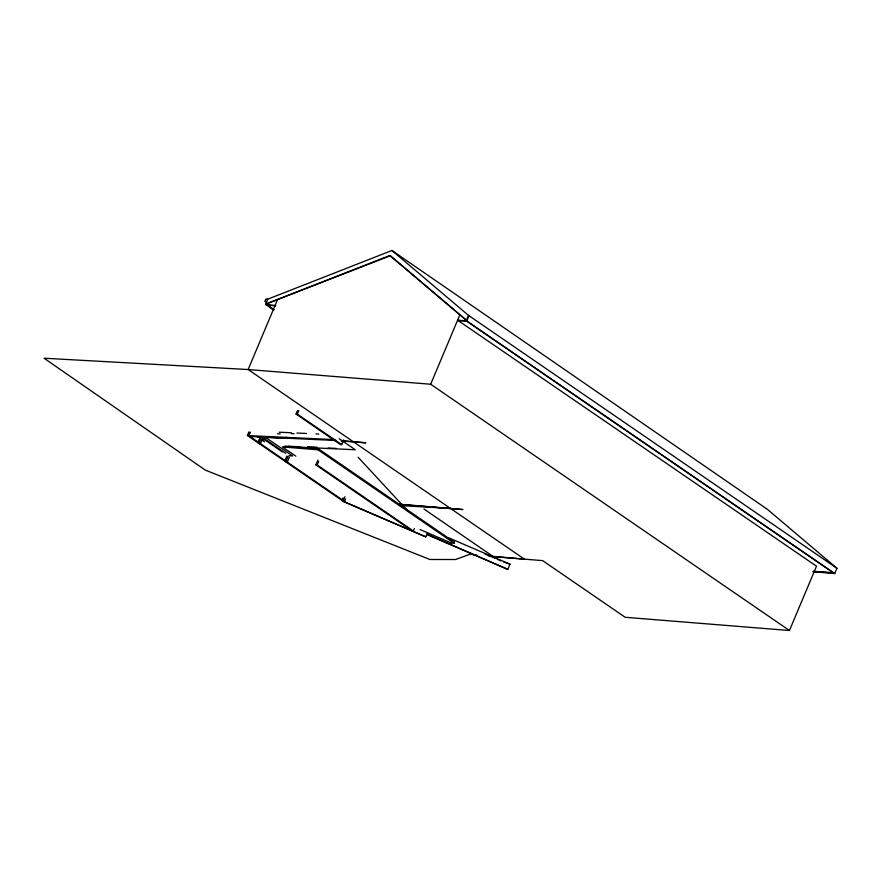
<?xml version="1.0" encoding="UTF-8"?>
<svg xmlns="http://www.w3.org/2000/svg" width="881" height="881" viewBox="0 0 881 881"><rect width="100%" height="100%" fill="white"/><g stroke="black" fill="none" stroke-linecap="round" stroke-linejoin="round"><path stroke-width="1.32" d="M334.461 440.434L250.05 436.502L248.761 435.621L250.182 432.064L248.673 435.599L247.396 435.489L248.894 431.943M265.588 304.176L389.854 255.468L466.831 320.662L390.316 255.787L265.588 304.176L267.692 299.188L391.946 250.49L767.384 509.317L836.95 568.289L834.748 573.531L812.954 571.769M273.848 310.167L266.051 304.496M273.639 309.749L266.976 304.848L273.749 309.495M277.35 300.069L248.145 369.535L44.05 358.215L205.295 470.091L429.884 559.49L455.543 559.523L469.804 554.325L476.621 554.931M259.972 437.648L257.869 442.647L260.446 443.639L262.538 438.639M259.146 442.758L261.25 437.758M343.667 439.85L341.674 444.586L340.396 444.487L296.049 414.048L297.547 410.491M296.049 414.048L297.326 414.147L298.824 410.601M286.854 456.105L284.75 461.104L287.327 462.096L289.431 457.096M286.028 461.215L288.131 456.215M295.84 456.16L282.372 446.92L318.041 449.795L318.437 448.847L454.475 542.222L454.078 543.17L451.248 542.949L420.094 529.58M414.367 528.644L413.376 531.012L412.088 530.902L315.905 464.882L317.898 460.146M315.905 464.882L317.182 464.981L318.669 461.435M343.083 497.93L342.037 500.43L344.603 501.421L345.66 498.921M343.315 500.529L344.889 496.774M488.911 556.021L524.382 559.149L248.145 369.535L430.677 384.237L459.882 314.77M834.748 573.531L466.732 320.915L457.602 320.177L816.489 566.197L789.453 630.51L625.18 617.284L542.641 560.624L493.36 556.649L423.926 508.998M466.368 320.343L468.472 315.365L391.946 250.49M468.934 315.684L466.732 321.191L458.065 320.497M247.396 435.489L343.59 501.52L425.776 536.859L427.516 532.862M451.248 542.949L451.645 542.002M426.756 534.536L507.764 569.368L510.011 564.181L448.936 537.928M813.35 571.527L833.933 572.925L813.449 571.273M425.776 536.859L343.612 501.531L344.867 501.619L248.673 435.599M510.011 564.181L503.525 561.957M507.764 569.368L427.01 534.084M296.842 446.854L299.529 446.92M307.601 447.119L317.116 447.35M279.255 432.208L291.501 432.78M296.952 433.034L306.478 433.474M316.015 433.915L318.735 434.047M291.435 433.606L294.155 433.727M277.471 433.76L280.191 433.893M248.761 435.621L333.161 439.542M317.138 447.504L307.513 447.13M328.095 448.011L336.311 448.396M288.274 446.238L299.265 446.744M283.957 446.436L355.285 449.762L339.174 438.694M257.175 436.855L287.944 438.441L286.193 437.229M400.249 505.606L450.466 508.414M267.692 299.188L265.864 299.044L264.818 301.533L266.635 301.676M265.952 304.738L275.643 305.542M266.866 305.09L275.533 305.795L275.07 305.476M331.862 440.037L335.925 440.357M341.332 440.797L365.692 442.758M329.45 440.082L336.278 440.599M341.354 440.874L365.703 442.835M259.168 443.539L260.446 443.639M285.433 446.193L318.437 448.847M289.166 455.675L292.624 455.951L266.69 438.143L263.221 437.868L285.774 453.352M286.05 461.996L287.327 462.096M397.639 504.042L462.877 509.537L397.937 504.306M343.326 501.311L344.603 501.421M452.592 542.079L454.475 542.222M484.825 553.918L494.792 558.202M497.291 559.27L501.025 560.878M468.472 315.365L836.95 568.289M466.732 321.191L833.833 573.179M430.677 384.237L789.453 630.51M297.326 414.147L341.674 444.586M318.041 449.795L454.078 543.17M317.182 464.981L413.376 531.012M282.361 451.942L264.752 439.85L261.283 439.575L264.586 441.844M358.104 457.239L408.332 511.476"/></g></svg>
